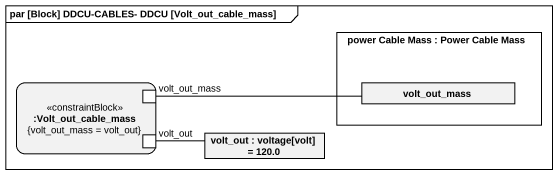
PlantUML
@startuml
mainframe par [Block] DDCU-CABLES- DDCU [Volt_out_cable_mass]
rectangle "power Cable Mass : Power Cable Mass" as power_Cable_Mass {
  rectangle volt_out_mass
}
rectangle ":Volt_out_cable_mass\n{volt_out_mass = volt_out}" as Volt_out_cable_mass <<constraintBlock>> {
  port "volt_out_mass" as volt_out_mass_2
  port volt_out
}
rectangle "volt_out : voltage[volt] = 120.0" as volt_out_2
volt_out_mass_2 -right- volt_out_mass
volt_out -right- volt_out_2
@enduml
